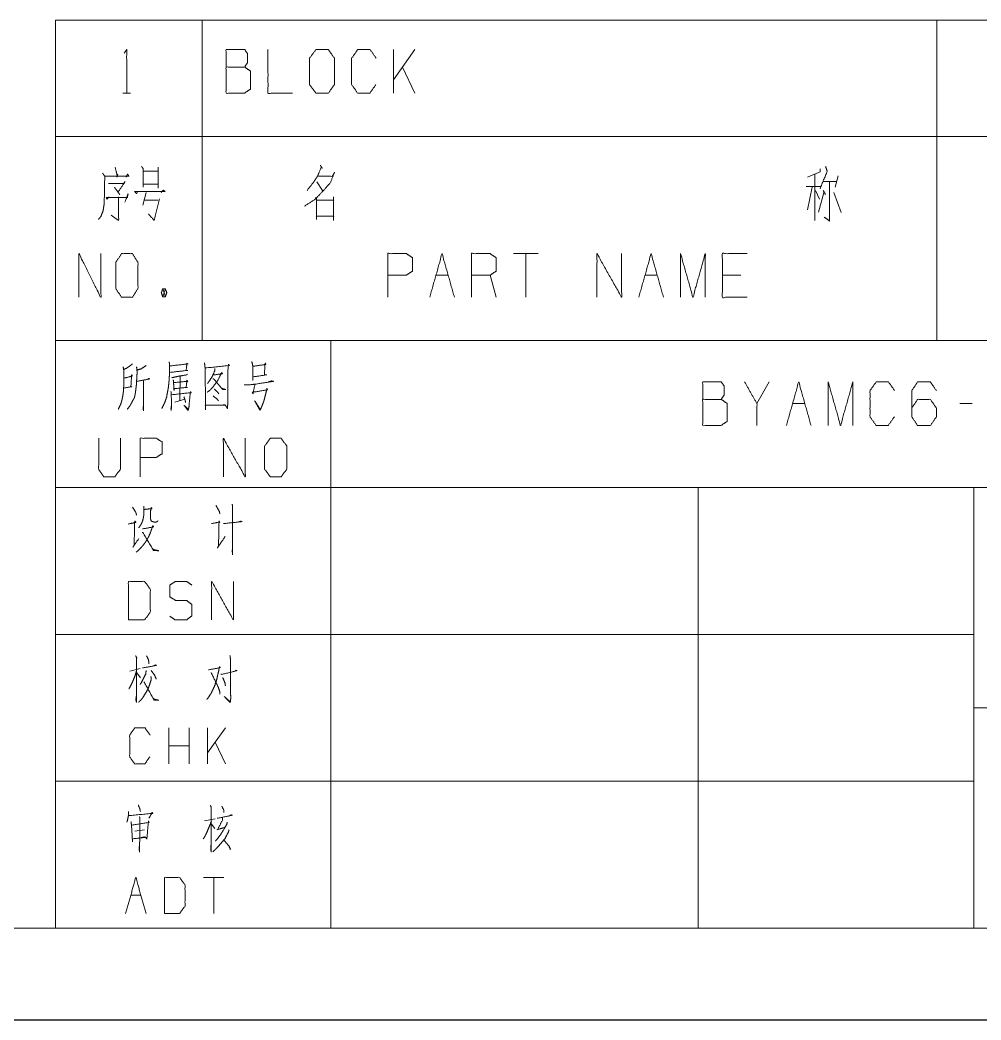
# Model space of a CAD drawing. Header units: millimetres. Extents: x 2210 to 79821, y -19430 to 2344.
# Drawn here: x 6375.1 to 6427.4, y 1492.8 to 1547.3 of the extents above; entities that cross this region are included whole.
import ezdxf

# ---------------------------------------------------------------- set-up
doc = ezdxf.new("R2010")
doc.units = ezdxf.units.MM
doc.layers.add('101', color=7, linetype='Continuous', true_color=0xffffff)

msp = doc.modelspace()

# ---------------------------------------------------------------- linework, layer by layer
msp.add_line((2209.782, 1492.822), (13049.157, 1492.822))
at = {"layer": '101', "color": 72, "linetype": 'Continuous', "lineweight": 18}
for p, q in [((6377.03, 1547.284), (6377.03, 1540.934)), ((6377.03, 1547.284), (6385.03, 1547.284)), ((6385.03, 1547.284), (6385.03, 1540.934)), ((6385.03, 1547.284), (6425.03, 1547.284)), ((6425.03, 1547.284), (6425.03, 1540.934)), ((6425.03, 1547.284), (6455.03, 1547.284)), ((6396.602, 1545.672), (6395.435, 1544.022)), ((6395.435, 1543.297), (6395.435, 1545.672)), ((6396.602, 1543.297), (6395.93, 1544.722)), ((6380.699, 1543.297), (6381.123, 1543.297)), ((6377.03, 1540.934), (6385.03, 1540.934)), ((6377.03, 1540.934), (6377.03, 1529.822)), ((6385.03, 1540.934), (6385.03, 1529.822)), ((6385.03, 1540.934), (6425.03, 1540.934)), ((6425.03, 1540.934), (6455.03, 1540.934)), ((6425.03, 1540.934), (6425.03, 1529.822)), ((6382.622, 1539.272), (6382.622, 1538.122)), ((6381.79, 1539.047), (6382.606, 1539.047)), ((6418.385, 1538.897), (6418.385, 1536.372)), ((6419.657, 1538.797), (6419.48, 1538.172)), ((6381.79, 1538.347), (6382.606, 1538.347)), ((6391.261, 1538.472), (6391.58, 1537.997)), ((6417.907, 1538.222), (6418.667, 1538.222)), ((6418.243, 1538.172), (6417.978, 1536.947)), ((6418.809, 1538.497), (6419.587, 1538.497)), ((6381.978, 1537.897), (6381.79, 1537.197)), ((6418.42, 1537.997), (6418.632, 1537.522)), ((6418.897, 1537.947), (6418.579, 1536.822)), ((6418.827, 1537.997), (6418.968, 1537.772)), ((6419.41, 1537.897), (6419.816, 1536.797)), ((6381.837, 1537.472), (6382.622, 1537.472)), ((6403.309, 1534.559), (6401.966, 1534.559)), ((6402.637, 1534.559), (6402.637, 1532.184)), ((6397.748, 1533.384), (6398.42, 1533.384)), ((6401.032, 1532.184), (6400.697, 1533.384)), ((6409.131, 1533.384), (6409.802, 1533.384)), ((6414.355, 1533.384), (6413.348, 1533.384)), ((6382.876, 1532.634), (6383.017, 1532.209)), ((6377.03, 1529.822), (6385.03, 1529.822)), ((6385.03, 1529.822), (6425.03, 1529.822)), ((6425.03, 1529.822), (6455.03, 1529.822)), ((6383.822, 1527.869), (6383.807, 1526.567)), ((6415.899, 1527.573), (6415.227, 1526.398)), ((6383.526, 1526.478), (6384.072, 1526.633)), ((6417.168, 1526.398), (6417.839, 1526.398)), ((6426.945, 1526.398), (6426.274, 1526.398)), ((6381.647, 1511.972), (6381.091, 1511.827)), ((6381.457, 1511.723), (6381.661, 1511.454)), ((6383.198, 1506.766), (6383.198, 1508.732)), ((6384.31, 1506.766), (6384.31, 1508.732)), ((6386.285, 1508.732), (6385.319, 1507.366)), ((6385.319, 1506.766), (6385.319, 1508.732)), ((6384.31, 1507.759), (6383.198, 1507.759)), ((6386.285, 1506.766), (6385.729, 1507.946)), ((6385.726, 1503.786), (6385.155, 1503.662)), ((6381.351, 1503.103), (6381.878, 1503.186)), ((6385.521, 1503.496), (6385.711, 1503.248)), ((6386.209, 1500.588), (6385.096, 1500.588)), ((6385.652, 1500.588), (6385.652, 1498.621)), ((6381.131, 1499.615), (6381.687, 1499.615))]:
    msp.add_line(p, q, dxfattribs=at)
at = {"layer": '101', "color": 133, "linetype": 'Continuous', "lineweight": 18}
for p, q in [((6377.03, 1529.822), (6557.03, 1529.822)), ((6377.03, 1529.822), (6377.03, 1497.822)), ((6392.03, 1529.822), (6392.03, 1497.822)), ((6377.03, 1521.822), (6557.03, 1521.822)), ((6412.03, 1521.822), (6412.03, 1497.822)), ((6427.03, 1521.822), (6427.03, 1497.822)), ((6377.03, 1513.822), (6427.03, 1513.822)), ((6427.03, 1509.822), (6536.03, 1509.822)), ((6377.03, 1505.822), (6427.03, 1505.822)), ((6167.03, 1497.822), (6557.03, 1497.822)), ((6377.03, 1497.822), (6557.03, 1497.822)), ((6142.03, 1492.822), (6562.03, 1492.822))]:
    msp.add_line(p, q, dxfattribs=at)
at = {"layer": '101', "color": 72, "linetype": 'Continuous', "lineweight": 18}
for points, knots in [([(6380.77, 1545.472), (6380.911, 1545.672), (6380.911, 1543.297)], [0, 0, 0.093491, 1, 1]), ([(6386.329, 1544.722), (6386.329, 1545.672), (6387.337, 1545.672), (6387.496, 1545.447), (6387.496, 1544.972), (6387.337, 1544.722), (6386.329, 1544.722), (6386.329, 1543.297), (6387.319, 1543.297), (6387.655, 1543.522), (6387.655, 1544.497), (6387.337, 1544.722)], [0, 0, 0.115917, 0.238846, 0.272468, 0.330427, 0.366584, 0.489512, 0.663388, 0.78416, 0.833484, 0.952452, 1, 1]), ([(6388.606, 1545.672), (6388.606, 1543.297), (6389.949, 1543.297)], [0, 0, 0.638733, 1, 1]), ([(6391.218, 1543.297), (6391.89, 1543.297), (6392.225, 1543.772), (6392.225, 1545.197), (6391.89, 1545.672), (6391.218, 1545.672), (6390.864, 1545.197), (6390.864, 1543.772), (6391.218, 1543.297)], [0, 0, 0.102684, 0.191619, 0.409477, 0.498411, 0.601095, 0.691619, 0.909477, 1, 1]), ([(6394.484, 1543.772), (6394.148, 1543.297), (6393.494, 1543.297), (6393.159, 1543.772), (6393.159, 1545.197), (6393.494, 1545.672), (6394.166, 1545.672), (6394.502, 1545.197)], [0, 0, 0.11457, 0.243368, 0.357935, 0.638584, 0.753151, 0.88543, 1, 1]), ([(6380.284, 1539.272), (6380.393, 1538.822), (6380.425, 1538.897), (6380.378, 1538.722)], [0, 0, 0.638265, 0.750293, 1, 1]), ([(6381.727, 1539.297), (6381.806, 1539.197), (6381.806, 1538.172)], [0, 0, 0.110318, 1, 1]), ([(6391.456, 1539.372), (6391.562, 1539.197), (6391.509, 1539.272), (6391.314, 1538.797), (6391.085, 1538.447), (6390.731, 1537.997)], [0, 0, 0.113643, 0.164652, 0.449685, 0.682203, 1, 1]), ([(6418.667, 1539.172), (6418.667, 1539.022), (6417.978, 1538.722)], [0, 0, 0.166335, 1, 1]), ([(6418.968, 1539.297), (6419.056, 1539.047), (6418.667, 1538.097)], [0, 0, 0.205285, 1, 1]), ([(6379.593, 1538.947), (6379.719, 1538.772), (6379.687, 1537.272), (6379.625, 1536.897), (6379.515, 1536.597), (6379.374, 1536.422)], [0, 0, 0.081566, 0.649824, 0.793832, 0.914832, 1, 1]), ([(6379.735, 1538.772), (6381.037, 1538.772), (6380.958, 1538.897), (6380.88, 1538.722)], [0, 0, 0.79327, 0.883171, 1, 1]), ([(6391.35, 1538.772), (6392.11, 1538.772), (6392.234, 1538.997), (6392.004, 1538.422), (6391.58, 1537.947), (6391.173, 1537.522), (6390.59, 1537.147)], [0, 0, 0.213824, 0.286066, 0.460275, 0.639447, 0.80491, 1, 1]), ([(6379.923, 1538.372), (6380.739, 1538.372), (6380.833, 1538.497), (6380.441, 1537.897), (6380.535, 1537.772), (6380.252, 1538.172)], [0, 0, 0.349352, 0.41636, 0.723317, 0.790325, 1, 1]), ([(6381.492, 1537.897), (6381.445, 1537.822), (6381.351, 1537.947), (6382.998, 1537.947), (6382.904, 1538.022), (6382.794, 1537.897)], [0, 0, 0.040633, 0.112439, 0.86841, 0.923643, 1, 1]), ([(6419.18, 1538.497), (6419.18, 1536.347), (6418.897, 1536.547)], [0, 0, 0.861245, 1, 1]), ([(6379.938, 1537.647), (6379.844, 1537.522), (6379.797, 1537.622), (6380.943, 1537.622), (6380.99, 1537.822), (6380.817, 1537.372)], [0, 0, 0.074524, 0.127161, 0.67261, 0.770465, 1, 1]), ([(6380.472, 1537.647), (6380.472, 1536.372), (6380.064, 1536.647)], [0, 0, 0.721581, 1, 1]), ([(6382.7, 1537.547), (6382.402, 1536.372), (6382.104, 1536.722)], [0, 0, 0.725031, 1, 1]), ([(6391.191, 1537.622), (6391.244, 1537.547), (6391.244, 1536.422), (6391.244, 1536.597), (6392.18, 1536.597), (6392.18, 1536.372), (6392.18, 1537.647), (6392.18, 1537.472), (6391.279, 1537.472)], [0, 0, 0.018725, 0.248079, 0.283757, 0.474741, 0.520613, 0.780549, 0.816226, 1, 1]), ([(6378.31, 1532.184), (6378.31, 1534.559), (6379.502, 1532.184), (6379.502, 1534.559)], [0, 0, 0.320621, 0.679379, 1, 1]), ([(6380.632, 1532.184), (6381.228, 1532.184), (6381.526, 1532.659), (6381.526, 1534.084), (6381.228, 1534.559), (6380.632, 1534.559), (6380.318, 1534.084), (6380.318, 1532.659), (6380.632, 1532.184)], [0, 0, 0.094594, 0.183574, 0.409674, 0.498654, 0.593248, 0.683574, 0.909674, 1, 1]), ([(6395.136, 1532.184), (6395.136, 1534.559), (6396.144, 1534.559), (6396.479, 1534.334), (6396.479, 1533.609), (6396.126, 1533.384), (6395.136, 1533.384)], [0, 0, 0.401146, 0.571314, 0.639588, 0.762043, 0.832817, 1, 1]), ([(6399.689, 1532.184), (6399.689, 1534.559), (6400.697, 1534.559), (6401.032, 1534.334), (6401.032, 1533.609), (6400.697, 1533.384), (6399.689, 1533.384)], [0, 0, 0.400952, 0.571034, 0.639278, 0.761674, 0.829918, 1, 1]), ([(6406.518, 1532.184), (6406.518, 1534.559), (6407.862, 1532.184), (6407.862, 1534.559)], [0, 0, 0.317574, 0.682426, 1, 1]), ([(6411.071, 1532.184), (6411.071, 1534.559), (6411.743, 1532.184), (6412.415, 1534.559), (6412.415, 1532.184)], [0, 0, 0.245192, 0.5, 0.754808, 1, 1]), ([(6414.691, 1532.184), (6413.348, 1532.184), (6413.348, 1534.559), (6414.691, 1534.559)], [0, 0, 0.26539, 0.73461, 1, 1]), ([(6382.876, 1532.209), (6383.017, 1532.209), (6383.096, 1532.434), (6383.017, 1532.634), (6382.876, 1532.634), (6382.797, 1532.434), (6382.876, 1532.209), (6383.017, 1532.634)], [0, 0, 0.086283, 0.23189, 0.363169, 0.449452, 0.580731, 0.726338, 1, 1]), ([(6381.231, 1528.554), (6381.169, 1528.51), (6380.748, 1528.223), (6380.716, 1528.399), (6380.763, 1528.223), (6380.763, 1527.649), (6380.748, 1527.295), (6380.732, 1527.052), (6380.701, 1526.81), (6380.654, 1526.589), (6380.591, 1526.368), (6380.513, 1526.213), (6380.451, 1526.081)], [0, 0, 0.024363, 0.186803, 0.243942, 0.302154, 0.485023, 0.597668, 0.675195, 0.753199, 0.825098, 0.898191, 0.953346, 1, 1]), ([(6381.965, 1528.466), (6381.715, 1528.289), (6381.481, 1528.223), (6381.45, 1528.399), (6381.481, 1528.134), (6381.466, 1527.869), (6381.45, 1527.582), (6381.434, 1527.34), (6381.403, 1527.119), (6381.372, 1526.876), (6381.325, 1526.699), (6381.247, 1526.567), (6381.169, 1526.412), (6381.091, 1526.28), (6381.013, 1526.169), (6380.935, 1526.081)], [0, 0, 0.096323, 0.172941, 0.229419, 0.31342, 0.396988, 0.487497, 0.564126, 0.634338, 0.711439, 0.768976, 0.817389, 0.871907, 0.92032, 0.962889, 1, 1]), ([(6383.229, 1528.664), (6383.245, 1528.466), (6383.245, 1528.112), (6383.229, 1527.781), (6383.213, 1527.56), (6383.182, 1527.273), (6383.135, 1527.03), (6383.089, 1526.765), (6383.026, 1526.567), (6382.948, 1526.368), (6382.823, 1526.125)], [0, 0, 0.076501, 0.212087, 0.339339, 0.424292, 0.535104, 0.630036, 0.733301, 0.813244, 0.895184, 1, 1]), ([(6383.276, 1528.443), (6384.244, 1528.554), (6384.197, 1528.598), (6384.15, 1528.201), (6384.228, 1528.201), (6383.26, 1528.09)], [0, 0, 0.39108, 0.416924, 0.577585, 0.60892, 1, 1]), ([(6385.149, 1528.62), (6385.18, 1528.333), (6385.211, 1526.059), (6385.195, 1526.302), (6386.304, 1526.302), (6386.226, 1526.324), (6386.07, 1526.302)], [0, 0, 0.069512, 0.617083, 0.675676, 0.942511, 0.962039, 1, 1]), ([(6385.195, 1528.333), (6386.507, 1528.466), (6386.46, 1528.532), (6386.429, 1528.333), (6386.413, 1526.346), (6386.397, 1526.125), (6386.288, 1526.302)], [0, 0, 0.32813, 0.348326, 0.398409, 0.893176, 0.948286, 1, 1]), ([(6385.711, 1528.311), (6385.711, 1528.201), (6385.57, 1527.869), (6385.398, 1527.604), (6385.32, 1527.494)], [0, 0, 0.119857, 0.510439, 0.853216, 1, 1]), ([(6387.724, 1528.686), (6387.786, 1528.421), (6387.786, 1527.649), (6387.786, 1527.847), (6388.535, 1527.958), (6388.411, 1527.958), (6388.442, 1528.51), (6388.457, 1528.598), (6388.489, 1528.532), (6388.379, 1528.51), (6387.786, 1528.421)], [0, 0, 0.076615, 0.294118, 0.350048, 0.563217, 0.598361, 0.753969, 0.779212, 0.799823, 0.831203, 1, 1]), ([(6380.794, 1527.229), (6380.826, 1527.251), (6381.185, 1527.317), (6381.138, 1527.295), (6381.185, 1527.98), (6381.216, 1527.892), (6380.779, 1527.781)], [0, 0, 0.022681, 0.239273, 0.269981, 0.676983, 0.732557, 1, 1]), ([(6381.466, 1527.604), (6382.168, 1527.737), (6382.121, 1527.759), (6382.043, 1527.715)], [0, 0, 0.834819, 0.895271, 1, 1]), ([(6384.228, 1528.002), (6384.181, 1527.958), (6383.791, 1527.892), (6383.572, 1527.847), (6383.37, 1527.803)], [0, 0, 0.07226, 0.516589, 0.766867, 1, 1]), ([(6383.448, 1527.693), (6383.463, 1527.538), (6383.494, 1527.097), (6383.479, 1527.207), (6384.213, 1527.273), (6384.15, 1527.273), (6384.197, 1527.671), (6384.228, 1527.604), (6383.463, 1527.538)], [0, 0, 0.056492, 0.217482, 0.258029, 0.525926, 0.548635, 0.694164, 0.720796, 1, 1]), ([(6385.633, 1527.98), (6385.695, 1527.958), (6386.132, 1528.024), (6386.085, 1528.09), (6385.882, 1527.671), (6385.726, 1527.45), (6385.586, 1527.273), (6385.445, 1527.119), (6385.289, 1527.008)], [0, 0, 0.033928, 0.260451, 0.302015, 0.540804, 0.679359, 0.795007, 0.902031, 1, 1]), ([(6385.601, 1527.737), (6385.648, 1527.737), (6386.132, 1527.163), (6386.304, 1527.163), (6386.132, 1527.207), (6386.054, 1527.251)], [0, 0, 0.037884, 0.645156, 0.784053, 0.927468, 1, 1]), ([(6381.825, 1527.649), (6381.825, 1526.015), (6381.809, 1526.125), (6381.825, 1526.302)], [0, 0, 0.849785, 0.907773, 1, 1]), ([(6385.679, 1527.185), (6385.851, 1527.03), (6385.929, 1526.92)], [0, 0, 0.630834, 1, 1]), ([(6387.302, 1527.406), (6387.505, 1527.406), (6387.911, 1527.45), (6388.91, 1527.604), (6388.801, 1527.627), (6388.645, 1527.582)], [0, 0, 0.107045, 0.322389, 0.855631, 0.914429, 1, 1]), ([(6387.895, 1527.45), (6387.786, 1526.92), (6387.755, 1527.008), (6388.582, 1527.141), (6388.535, 1527.229), (6388.535, 1527.141), (6388.442, 1526.765), (6388.379, 1526.523), (6388.301, 1526.324), (6388.239, 1526.169), (6388.192, 1526.059), (6388.161, 1526.037), (6387.88, 1526.545), (6388.176, 1526.081)], [0, 0, 0.136367, 0.159976, 0.371153, 0.396349, 0.418608, 0.516111, 0.579315, 0.633124, 0.675136, 0.705359, 0.714999, 0.861275, 1, 1]), ([(6412.279, 1526.623), (6412.279, 1527.573), (6413.286, 1527.573), (6413.445, 1527.348), (6413.445, 1526.873), (6413.286, 1526.623), (6412.279, 1526.623), (6412.279, 1525.198), (6413.269, 1525.198), (6413.605, 1525.423), (6413.605, 1526.398), (6413.286, 1526.623)], [0, 0, 0.115917, 0.238847, 0.27247, 0.330429, 0.366585, 0.489516, 0.663391, 0.784165, 0.833487, 0.952454, 1, 1]), ([(6415.227, 1525.198), (6415.227, 1526.398), (6414.555, 1527.573)], [0, 0, 0.469956, 1, 1]), ([(6419.108, 1525.198), (6419.108, 1527.573), (6419.78, 1525.198), (6420.452, 1527.573), (6420.452, 1525.198)], [0, 0, 0.245192, 0.5, 0.754808, 1, 1]), ([(6422.71, 1525.673), (6422.375, 1525.198), (6421.721, 1525.198), (6421.385, 1525.673), (6421.385, 1527.098), (6421.721, 1527.573), (6422.392, 1527.573), (6422.728, 1527.098)], [0, 0, 0.114567, 0.243366, 0.357935, 0.638584, 0.753154, 0.885433, 1, 1]), ([(6423.661, 1526.148), (6423.979, 1526.623), (6424.669, 1526.623), (6425.005, 1526.148), (6425.005, 1525.673), (6424.669, 1525.198), (6423.979, 1525.198), (6423.661, 1525.673), (6423.661, 1527.098), (6423.979, 1527.573), (6424.669, 1527.573), (6425.005, 1527.098)], [0, 0, 0.076964, 0.169762, 0.248073, 0.312018, 0.39033, 0.483127, 0.560091, 0.751927, 0.828891, 0.921688, 1, 1]), ([(6383.323, 1527.052), (6383.338, 1526.854), (6383.354, 1526.346), (6383.338, 1526.015), (6383.323, 1526.103), (6383.354, 1526.324)], [0, 0, 0.147471, 0.523365, 0.768668, 0.835023, 1, 1]), ([(6383.354, 1526.876), (6384.415, 1526.986), (6384.384, 1527.052), (6384.369, 1526.942), (6384.322, 1526.434), (6384.306, 1526.235), (6384.244, 1526.015), (6384.041, 1526.302), (6384.259, 1526.081)], [0, 0, 0.374083, 0.399749, 0.43883, 0.61759, 0.687459, 0.767887, 0.891105, 1, 1]), ([(6384.025, 1526.765), (6384.088, 1526.589), (6384.119, 1526.456)], [0, 0, 0.579215, 1, 1]), ([(6385.617, 1526.81), (6385.82, 1526.655), (6385.913, 1526.545)], [0, 0, 0.637944, 1, 1]), ([(6379.387, 1524.502), (6379.387, 1522.824), (6379.668, 1522.405), (6380.261, 1522.405), (6380.573, 1522.824), (6380.573, 1524.502)], [0, 0, 0.33715, 0.438599, 0.557782, 0.66285, 1, 1]), ([(6381.65, 1522.405), (6381.65, 1524.502), (6382.54, 1524.502), (6382.836, 1524.303), (6382.836, 1523.663), (6382.524, 1523.464), (6381.65, 1523.464)], [0, 0, 0.401145, 0.571312, 0.639588, 0.762043, 0.832818, 1, 1]), ([(6386.176, 1522.405), (6386.176, 1524.502), (6387.362, 1522.405), (6387.362, 1524.502)], [0, 0, 0.317575, 0.682425, 1, 1]), ([(6388.735, 1522.405), (6389.328, 1522.405), (6389.625, 1522.824), (6389.625, 1524.083), (6389.328, 1524.502), (6388.735, 1524.502), (6388.423, 1524.083), (6388.423, 1522.824), (6388.735, 1522.405)], [0, 0, 0.102684, 0.19162, 0.409478, 0.498414, 0.601098, 0.69162, 0.909478, 1, 1]), ([(6381.229, 1520.761), (6381.416, 1520.452), (6381.447, 1520.32)], [0, 0, 0.726452, 1, 1]), ([(6381.838, 1520.805), (6381.853, 1520.607), (6381.853, 1520.386), (6381.822, 1520.187), (6381.775, 1519.988), (6381.713, 1519.856), (6381.65, 1519.745), (6381.572, 1519.635)], [0, 0, 0.161539, 0.340478, 0.503498, 0.668955, 0.787647, 0.890428, 1, 1]), ([(6381.869, 1520.629), (6382.29, 1520.673), (6382.259, 1520.739), (6382.212, 1520.562), (6382.212, 1520.408), (6382.212, 1520.121), (6382.228, 1520.055), (6382.259, 1519.988), (6382.322, 1519.966), (6382.4, 1519.944), (6382.509, 1519.944), (6382.571, 1519.966), (6382.618, 1520.01)], [0, 0, 0.256861, 0.301243, 0.412007, 0.505689, 0.679669, 0.720918, 0.765306, 0.805452, 0.854617, 0.920845, 0.960991, 1, 1]), ([(6385.77, 1520.849), (6385.958, 1520.518), (6385.989, 1520.386)], [0, 0, 0.736529, 1, 1]), ([(6386.66, 1520.916), (6386.676, 1520.761), (6386.676, 1518.178), (6386.66, 1518.354), (6386.676, 1518.575)], [0, 0, 0.049515, 0.872926, 0.929447, 1, 1]), ([(6380.995, 1519.834), (6381.416, 1519.922), (6381.354, 1520.01), (6381.338, 1519.834), (6381.322, 1518.664), (6381.244, 1518.575), (6381.572, 1519.039)], [0, 0, 0.167422, 0.209474, 0.278414, 0.733408, 0.779231, 1, 1]), ([(6381.775, 1519.569), (6382.384, 1519.679), (6382.337, 1519.745), (6382.197, 1519.348), (6382.119, 1519.171), (6382.041, 1519.017), (6381.916, 1518.818), (6381.775, 1518.641), (6381.635, 1518.487), (6381.525, 1518.377), (6381.432, 1518.31)], [0, 0, 0.254941, 0.288363, 0.462053, 0.541623, 0.612966, 0.709673, 0.80267, 0.888733, 0.952733, 1, 1]), ([(6385.536, 1519.856), (6385.973, 1519.944), (6385.942, 1519.988), (6385.911, 1518.619), (6385.848, 1518.531), (6386.27, 1519.149)], [0, 0, 0.163595, 0.183435, 0.685805, 0.725489, 1, 1]), ([(6386.176, 1519.856), (6387.191, 1519.966), (6387.128, 1519.988), (6387.004, 1519.944)], [0, 0, 0.837047, 0.891364, 1, 1]), ([(6381.76, 1519.37), (6381.791, 1519.37), (6382.368, 1518.399), (6382.665, 1518.377), (6382.368, 1518.443), (6382.29, 1518.531)], [0, 0, 0.016597, 0.617583, 0.775731, 0.937327, 1, 1]), ([(6381.01, 1514.612), (6381.884, 1514.612), (6382.197, 1515.031), (6382.197, 1516.29), (6381.884, 1516.709), (6381.01, 1516.709), (6381.01, 1514.612)], [0, 0, 0.142136, 0.227161, 0.43179, 0.516816, 0.658952, 1, 1]), ([(6383.258, 1514.811), (6383.554, 1514.612), (6384.163, 1514.612), (6384.46, 1514.833), (6384.46, 1515.451), (6384.163, 1515.672), (6383.57, 1515.672), (6383.258, 1515.87), (6383.258, 1516.511), (6383.57, 1516.709), (6384.163, 1516.709), (6384.46, 1516.511)], [0, 0, 0.068036, 0.184055, 0.254519, 0.372335, 0.4428, 0.555844, 0.62637, 0.748394, 0.81892, 0.931964, 1, 1]), ([(6385.536, 1514.612), (6385.536, 1516.709), (6386.723, 1514.612), (6386.723, 1516.709)], [0, 0, 0.317575, 0.682425, 1, 1]), ([(6381.398, 1512.655), (6381.471, 1512.531), (6381.442, 1512.572), (6381.442, 1510.13), (6381.413, 1510.274), (6381.442, 1510.481)], [0, 0, 0.048142, 0.065074, 0.880813, 0.930182, 1, 1]), ([(6381.998, 1512.655), (6382.086, 1512.469), (6382.115, 1512.344), (6382.115, 1512.22)], [0, 0, 0.449924, 0.728677, 1, 1]), ([(6386.534, 1512.676), (6386.563, 1512.448), (6386.563, 1510.875), (6386.578, 1510.357), (6386.563, 1510.15), (6386.548, 1510.109), (6386.226, 1510.44), (6386.548, 1510.15)], [0, 0, 0.066217, 0.519982, 0.669307, 0.729162, 0.741827, 0.875056, 1, 1]), ([(6381.779, 1511.993), (6382.525, 1512.137), (6382.466, 1512.158), (6382.393, 1512.117)], [0, 0, 0.838754, 0.907252, 1, 1]), ([(6385.363, 1511.889), (6386.007, 1512.013), (6385.963, 1512.075), (6385.919, 1511.827), (6385.861, 1511.579), (6385.802, 1511.309), (6385.685, 1510.978), (6385.553, 1510.709), (6385.539, 1510.668), (6385.422, 1510.481), (6385.275, 1510.274)], [0, 0, 0.244428, 0.272774, 0.366789, 0.461906, 0.564547, 0.695473, 0.807142, 0.823507, 0.905515, 1, 1]), ([(6381.442, 1511.827), (6381.354, 1511.537), (6381.252, 1511.289), (6381.149, 1511.061), (6381.032, 1510.854)], [0, 0, 0.285939, 0.539663, 0.775435, 1, 1]), ([(6382.232, 1511.537), (6382.247, 1511.372), (6382.159, 1511.082), (6382.071, 1510.854), (6381.969, 1510.668), (6381.793, 1510.378), (6381.691, 1510.254), (6381.559, 1510.13)], [0, 0, 0.103476, 0.291956, 0.443856, 0.576191, 0.787107, 0.887318, 1, 1]), ([(6381.969, 1511.848), (6381.954, 1511.682), (6381.808, 1511.392), (6381.705, 1511.185), (6381.647, 1511.102)], [0, 0, 0.201933, 0.596284, 0.876828, 1, 1]), ([(6382.247, 1511.848), (6382.422, 1511.62), (6382.466, 1511.516), (6382.525, 1511.392)], [0, 0, 0.535199, 0.744449, 1, 1]), ([(6385.509, 1511.744), (6385.905, 1510.937), (6385.978, 1510.709), (6385.992, 1510.564)], [0, 0, 0.70022, 0.886543, 1, 1]), ([(6386.036, 1511.661), (6386.08, 1511.641), (6386.929, 1511.848), (6386.87, 1511.868), (6386.812, 1511.827)], [0, 0, 0.045965, 0.873307, 0.932104, 1, 1]), ([(6386.139, 1511.475), (6386.27, 1511.165), (6386.285, 1511.02)], [0, 0, 0.698424, 1, 1]), ([(6381.837, 1511.247), (6381.881, 1511.206), (6382.393, 1510.254), (6382.671, 1510.233), (6382.408, 1510.295), (6382.335, 1510.378)], [0, 0, 0.033497, 0.633662, 0.788434, 0.938664, 1, 1]), ([(6382.174, 1507.159), (6381.896, 1506.766), (6381.354, 1506.766), (6381.076, 1507.159), (6381.076, 1508.339), (6381.354, 1508.732), (6381.91, 1508.732), (6382.188, 1508.339)], [0, 0, 0.114569, 0.243366, 0.357935, 0.638584, 0.753153, 0.885431, 1, 1]), ([(6381.541, 1504.531), (6381.629, 1504.324), (6381.658, 1504.179)], [0, 0, 0.60334, 1, 1]), ([(6385.462, 1504.511), (6385.521, 1504.407), (6385.506, 1504.428), (6385.506, 1501.985), (6385.491, 1502.171), (6385.506, 1502.378)], [0, 0, 0.039885, 0.048389, 0.86771, 0.930393, 1, 1]), ([(6386.091, 1504.469), (6386.194, 1504.262), (6386.209, 1504.179), (6386.194, 1504.117)], [0, 0, 0.609647, 0.831592, 1, 1]), ([(6381.014, 1504.179), (6381.014, 1503.993), (6380.956, 1503.703), (6380.926, 1503.6)], [0, 0, 0.316024, 0.817546, 1, 1]), ([(6381.014, 1503.952), (6382.331, 1504.076), (6382.302, 1504.138), (6382.126, 1503.807)], [0, 0, 0.748923, 0.787787, 1, 1]), ([(6381.6, 1503.89), (6381.629, 1503.848), (6381.614, 1501.964), (6381.585, 1502.151), (6381.614, 1502.378)], [0, 0, 0.021551, 0.822258, 0.902418, 1, 1]), ([(6386.135, 1503.827), (6386.121, 1503.703), (6385.872, 1503.206), (6385.843, 1503.186), (6386.296, 1503.331)], [0, 0, 0.104845, 0.570656, 0.600711, 1, 1]), ([(6385.843, 1503.807), (6386.662, 1503.972), (6386.604, 1503.993), (6386.487, 1503.931)], [0, 0, 0.811187, 0.871426, 1, 1]), ([(6381.146, 1503.62), (6381.175, 1503.434), (6381.234, 1502.523), (6381.219, 1502.689), (6381.951, 1502.772), (6381.863, 1502.792), (6381.702, 1502.751)], [0, 0, 0.083431, 0.487204, 0.560752, 0.886551, 0.926463, 1, 1]), ([(6381.951, 1502.772), (6382.009, 1502.668), (6382.097, 1503.662), (6382.126, 1503.579), (6381.204, 1503.434)], [0, 0, 0.055629, 0.522276, 0.563362, 1, 1]), ([(6385.521, 1503.641), (6385.389, 1503.31), (6385.286, 1503.062), (6385.199, 1502.875), (6385.082, 1502.689)], [0, 0, 0.339096, 0.594725, 0.790666, 1, 1]), ([(6386.487, 1503.186), (6386.443, 1503.041), (6386.267, 1502.71), (6386.091, 1502.503), (6385.901, 1502.275), (6385.74, 1502.109), (6385.608, 1501.985)], [0, 0, 0.100504, 0.349351, 0.529547, 0.726521, 0.879827, 1, 1]), ([(6386.384, 1503.6), (6386.369, 1503.496), (6386.194, 1503.186), (6386.179, 1503.165), (6386.048, 1502.958), (6385.901, 1502.751), (6385.74, 1502.565)], [0, 0, 0.084867, 0.374487, 0.395069, 0.594277, 0.800098, 1, 1]), ([(6386.209, 1502.627), (6386.501, 1502.275), (6386.56, 1502.109), (6386.472, 1502.316)], [0, 0, 0.533337, 0.737998, 1, 1]), ([(6380.853, 1498.621), (6381.409, 1500.588), (6381.965, 1498.621)], [0, 0, 0.500001, 1, 1]), ([(6382.975, 1498.621), (6383.794, 1498.621), (6384.087, 1499.015), (6384.087, 1500.195), (6383.794, 1500.588), (6382.975, 1500.588), (6382.975, 1498.621)], [0, 0, 0.142137, 0.227162, 0.431791, 0.516816, 0.658952, 1, 1])]:
    msp.add_open_spline(points, degree=1, knots=knots, dxfattribs=at)
for points in [[(6397.413, 1532.184), (6398.084, 1534.559), (6398.756, 1532.184)], [(6408.795, 1532.184), (6409.467, 1534.559), (6410.138, 1532.184)], [(6416.832, 1525.198), (6417.504, 1527.573), (6418.175, 1525.198)]]:
    msp.add_open_spline(points, degree=1, dxfattribs=at)

doc.saveas('drawing.dxf')
